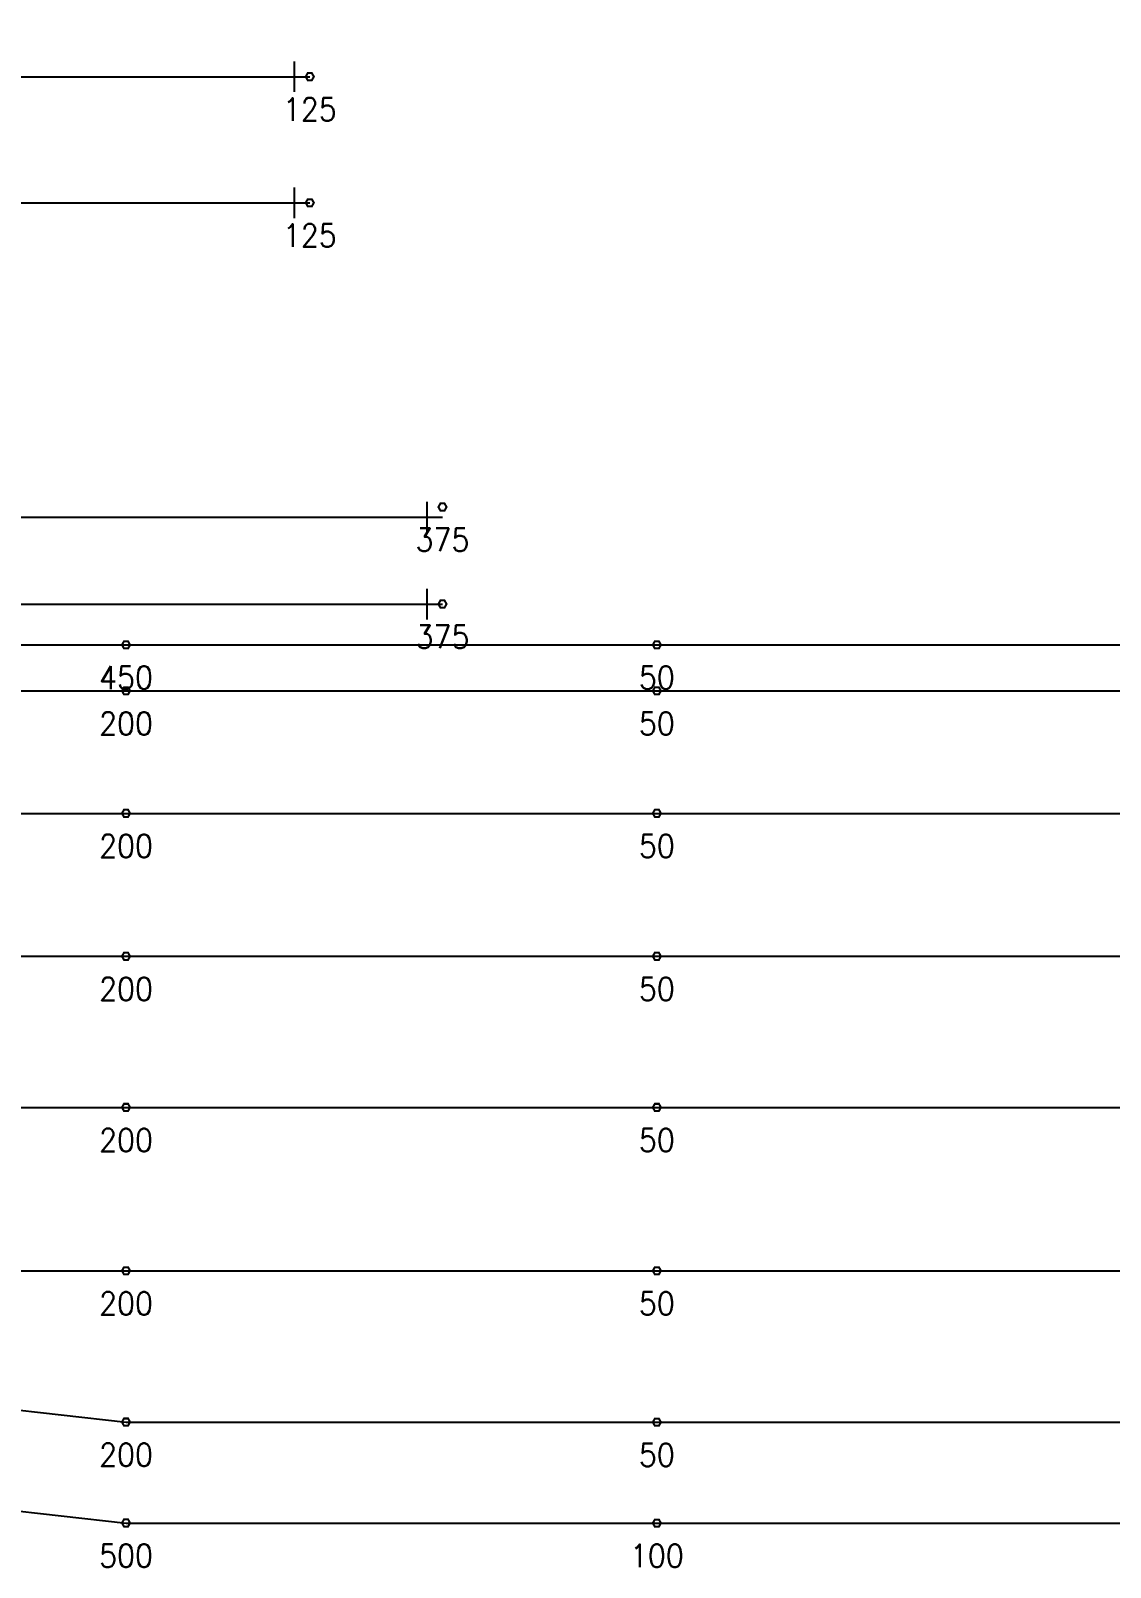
# Model space of a CAD drawing. Header units: millimetres. Extents: x 131629 to 591045, y -24154 to 44091.
# Drawn here: x 391716 to 402291, y 8716 to 23765 of the extents above; entities that cross this region are included whole.
import ezdxf
from ezdxf.enums import TextEntityAlignment as Align

# ---------------------------------------------------------------- set-up
doc = ezdxf.new("R2010")
doc.units = ezdxf.units.MM
doc.layers.get('0').update_dxf_attribs({"lineweight": 20})
doc.layers.add('ARES_TAG', color=3, linetype='Continuous')
doc.layers.add('NDC_S_TENDON', color=10, linetype='Continuous')
doc.layers.add('Current_plane_Column', color=7, linetype='Continuous', true_color=0x4b00ff)
doc.layers.add('NDC_LCAP', color=87, linetype='Continuous', plot=False)
for name, color, linetype, lineweight in [('NDC_S-TENDON', 6, 'Continuous', 35), ('NDC_S_ANNO', 7, 'Continuous', 20), ('NDC_S_SYMBOL', 1, 'Continuous', 15)]:
    doc.layers.add(name, color=color, linetype=linetype, lineweight=lineweight)
doc.styles.add('ARES_BIGTEXT', font='VHARIALN.TTF')
doc.styles.add('ARES_ROMANS_0.36', font='romans.shx', dxfattribs={"width": 0.36, "bigfont": 'vns.shx'})
doc.styles.get("Standard").update_dxf_attribs({"font": 'arial.ttf'})

# ---------------------------------------------------------------- blocks, each defined once
blk = doc.blocks.new('*U309')
at = {"layer": 'NDC_S_SYMBOL', "color": 3}
blk.add_line((-7068, 0), (-5568, 0), dxfattribs=at)
blk.add_circle((-7518, 0), 450, dxfattribs=at)
at = {"layer": 'NDC_S_TENDON'}
for p, q in [((-3388, 0), (-500, 0)), ((-500, 0), (5123, 0)), ((5123, 0), (7942, 0)), ((7942, 0), (8942, 0)), ((8792, -150), (8792, 150))]:
    blk.add_line(p, q, dxfattribs=at)
blk.add_lwpolyline([(-3908, 0), (-4388, 150), (-4388, -150), (-3908, 0), (-3388, 0)], dxfattribs=at)
at = {"layer": 'ARES_TAG', "style": 'ARES_ROMANS_0.36', "width": 0.36}
blk.add_attdef('S3', text='', height=375, dxfattribs=at).set_placement((-7518, 0), align=Align.MIDDLE_CENTER)
at = {"layer": 'NDC_LCAP', "style": 'ARES_BIGTEXT'}
blk.add_attdef('L', text='', height=350, dxfattribs=at).set_placement((-8249, 0), align=Align.MIDDLE_RIGHT)
blk = doc.blocks.new('*U307')
at = {"layer": 'NDC_S_TENDON'}
for p, q in [((-25686, -1037), (-16450, 0)), ((-16450, 0), (25150, 0))]:
    blk.add_line(p, q, dxfattribs=at)
at = {"layer": 'ARES_TAG', "style": 'ARES_ROMANS_0.36', "width": 0.36}
blk.add_attdef('S3', text='', height=375, rotation=6.4084, dxfattribs=at).set_placement((-29790, -1498), align=Align.MIDDLE_CENTER)
at = {"layer": 'NDC_LCAP', "style": 'ARES_BIGTEXT'}
blk.add_attdef('L', text='', height=350, rotation=6.4084, dxfattribs=at).set_placement((-30516, -1580), align=Align.MIDDLE_RIGHT)
blk = doc.blocks.new('*U341')
at = {"layer": 'NDC_S_TENDON'}
for p, q in [((-500, 0), (5123, 0)), ((5123, 0), (56672, 0))]:
    blk.add_line(p, q, dxfattribs=at)
at = {"layer": 'ARES_TAG', "style": 'ARES_ROMANS_0.36', "width": 0.36}
blk.add_attdef('S3', text='', height=375, dxfattribs=at).set_placement((-8418, 0), align=Align.MIDDLE_CENTER)
at = {"layer": 'NDC_LCAP', "style": 'ARES_BIGTEXT'}
blk.add_attdef('L', text='', height=350, dxfattribs=at).set_placement((-9149, 0), align=Align.MIDDLE_RIGHT)
blk = doc.blocks.new('*U303')
at = {"layer": 'NDC_S_TENDON'}
for p, q in [((-500, 0), (5123, 0)), ((5123, 0), (56672, 0))]:
    blk.add_line(p, q, dxfattribs=at)
at = {"layer": 'ARES_TAG', "style": 'ARES_ROMANS_0.36', "width": 0.36}
blk.add_attdef('S3', text='', height=375, dxfattribs=at).set_placement((-7518, 0), align=Align.MIDDLE_CENTER)
at = {"layer": 'NDC_LCAP', "style": 'ARES_BIGTEXT'}
blk.add_attdef('L', text='', height=350, dxfattribs=at).set_placement((-8249, 0), align=Align.MIDDLE_RIGHT)
blk = doc.blocks.new('*U305')
at = {"layer": 'NDC_S_SYMBOL', "color": 3}
blk.add_line((-7068, 0), (-5568, 0), dxfattribs=at)
blk.add_circle((-7518, 0), 450, dxfattribs=at)
at = {"layer": 'NDC_S_TENDON'}
for p, q in [((-3388, 0), (-500, 0)), ((-500, 0), (5123, 0)), ((5123, 0), (6642, 0)), ((6642, 0), (7642, 0)), ((7492, -150), (7492, 150))]:
    blk.add_line(p, q, dxfattribs=at)
blk.add_lwpolyline([(-3908, 0), (-4388, 150), (-4388, -150), (-3908, 0), (-3388, 0)], dxfattribs=at)
at = {"layer": 'ARES_TAG', "style": 'ARES_ROMANS_0.36', "width": 0.36}
blk.add_attdef('S3', text='', height=375, dxfattribs=at).set_placement((-7518, 0), align=Align.MIDDLE_CENTER)
at = {"layer": 'NDC_LCAP', "style": 'ARES_BIGTEXT'}
blk.add_attdef('L', text='', height=350, dxfattribs=at).set_placement((-8249, 0), align=Align.MIDDLE_RIGHT)
blk = doc.blocks.new('*U340')
at = {"layer": 'NDC_S_TENDON'}
for p, q in [((-500, 0), (5123, 0)), ((5123, 0), (56672, 0))]:
    blk.add_line(p, q, dxfattribs=at)
at = {"layer": 'ARES_TAG', "style": 'ARES_ROMANS_0.36', "width": 0.36}
blk.add_attdef('S3', text='', height=375, dxfattribs=at).set_placement((-8699, 0), align=Align.MIDDLE_CENTER)
at = {"layer": 'NDC_LCAP', "style": 'ARES_BIGTEXT'}
blk.add_attdef('L', text='', height=350, dxfattribs=at).set_placement((-9430, 0), align=Align.MIDDLE_RIGHT)
blk = doc.blocks.new('TDX')
at = {"layer": 'NDC_S-TENDON', "linetype": 'Continuous'}
for points, elevation in [([(11890, 13815, 20, 20, 0), (11870, 13850, 20, 20, 0), (11830, 13850, 20, 20, 0), (11810, 13815, 20, 20, 0), (11830, 13780, 20, 20, 0), (11870, 13780, 20, 20, 0)], 2875), ([(11890, 13815, 20, 20, 0), (11870, 13850, 20, 20, 0), (11830, 13850, 20, 20, 0), (11810, 13815, 20, 20, 0), (11830, 13780, 20, 20, 0), (11870, 13780, 20, 20, 0)], 2875), ([(11890, 12580, 20, 20, 0), (11870, 12615, 20, 20, 0), (11830, 12615, 20, 20, 0), (11810, 12580, 20, 20, 0), (11830, 12545, 20, 20, 0), (11870, 12545, 20, 20, 0)], 2875), ([(11890, 12580, 20, 20, 0), (11870, 12615, 20, 20, 0), (11830, 12615, 20, 20, 0), (11810, 12580, 20, 20, 0), (11830, 12545, 20, 20, 0), (11870, 12545, 20, 20, 0)], 2875), ([(13190, 9600, 20, 20, 0), (13170, 9635, 20, 20, 0), (13130, 9635, 20, 20, 0), (13110, 9600, 20, 20, 0), (13130, 9565, 20, 20, 0), (13170, 9565, 20, 20, 0)], 2875), ([(13190, 9600, 20, 20, 0), (13170, 9635, 20, 20, 0), (13130, 9635, 20, 20, 0), (13110, 9600, 20, 20, 0), (13130, 9565, 20, 20, 0), (13170, 9565, 20, 20, 0)], 2875), ([(13190, 8650, 20, 20, 0), (13170, 8685, 20, 20, 0), (13130, 8685, 20, 20, 0), (13110, 8650, 20, 20, 0), (13130, 8615, 20, 20, 0), (13170, 8615, 20, 20, 0)], 2875), ([(13190, 8650, 20, 20, 0), (13170, 8685, 20, 20, 0), (13130, 8685, 20, 20, 0), (13110, 8650, 20, 20, 0), (13130, 8615, 20, 20, 0), (13170, 8615, 20, 20, 0)], 2875), ([(10090, 8250, 20, 20, 0), (10070, 8285, 20, 20, 0), (10030, 8285, 20, 20, 0), (10010, 8250, 20, 20, 0), (10030, 8215, 20, 20, 0), (10070, 8215, 20, 20, 0)], 2950), ([(10090, 8250, 20, 20, 0), (10070, 8285, 20, 20, 0), (10030, 8285, 20, 20, 0), (10010, 8250, 20, 20, 0), (10030, 8215, 20, 20, 0), (10070, 8215, 20, 20, 0)], 2950), ([(10090, 8250, 20, 20, 0), (10070, 8285, 20, 20, 0), (10030, 8285, 20, 20, 0), (10010, 8250, 20, 20, 0), (10030, 8215, 20, 20, 0), (10070, 8215, 20, 20, 0)], 2950), ([(10090, 8250, 20, 20, 0), (10070, 8285, 20, 20, 0), (10030, 8285, 20, 20, 0), (10010, 8250, 20, 20, 0), (10030, 8215, 20, 20, 0), (10070, 8215, 20, 20, 0)], 2950), ([(15290, 8250, 20, 20, 0), (15270, 8285, 20, 20, 0), (15230, 8285, 20, 20, 0), (15210, 8250, 20, 20, 0), (15230, 8215, 20, 20, 0), (15270, 8215, 20, 20, 0)], 2550), ([(15290, 8250, 20, 20, 0), (15270, 8285, 20, 20, 0), (15230, 8285, 20, 20, 0), (15210, 8250, 20, 20, 0), (15230, 8215, 20, 20, 0), (15270, 8215, 20, 20, 0)], 2550), ([(10090, 7800, 20, 20, 0), (10070, 7834, 20, 20, 0), (10030, 7834, 20, 20, 0), (10010, 7800, 20, 20, 0), (10030, 7765, 20, 20, 0), (10070, 7765, 20, 20, 0)], 2950), ([(10090, 7800, 20, 20, 0), (10070, 7834, 20, 20, 0), (10030, 7834, 20, 20, 0), (10010, 7800, 20, 20, 0), (10030, 7765, 20, 20, 0), (10070, 7765, 20, 20, 0)], 2950), ([(10090, 7800, 20, 20, 0), (10070, 7834, 20, 20, 0), (10030, 7834, 20, 20, 0), (10010, 7800, 20, 20, 0), (10030, 7765, 20, 20, 0), (10070, 7765, 20, 20, 0)], 2950), ([(10090, 7800, 20, 20, 0), (10070, 7834, 20, 20, 0), (10030, 7834, 20, 20, 0), (10010, 7800, 20, 20, 0), (10030, 7765, 20, 20, 0), (10070, 7765, 20, 20, 0)], 2950), ([(15290, 7800, 20, 20, 0), (15270, 7834, 20, 20, 0), (15230, 7834, 20, 20, 0), (15210, 7800, 20, 20, 0), (15230, 7765, 20, 20, 0), (15270, 7765, 20, 20, 0)], 2800), ([(15290, 7800, 20, 20, 0), (15270, 7834, 20, 20, 0), (15230, 7834, 20, 20, 0), (15210, 7800, 20, 20, 0), (15230, 7765, 20, 20, 0), (15270, 7765, 20, 20, 0)], 2800), ([(10090, 6600, 20, 20, 0), (10070, 6635, 20, 20, 0), (10030, 6635, 20, 20, 0), (10010, 6600, 20, 20, 0), (10030, 6565, 20, 20, 0), (10070, 6565, 20, 20, 0)], 2950), ([(10090, 6600, 20, 20, 0), (10070, 6635, 20, 20, 0), (10030, 6635, 20, 20, 0), (10010, 6600, 20, 20, 0), (10030, 6565, 20, 20, 0), (10070, 6565, 20, 20, 0)], 2950), ([(10090, 6600, 20, 20, 0), (10070, 6635, 20, 20, 0), (10030, 6635, 20, 20, 0), (10010, 6600, 20, 20, 0), (10030, 6565, 20, 20, 0), (10070, 6565, 20, 20, 0)], 2950), ([(10090, 6600, 20, 20, 0), (10070, 6635, 20, 20, 0), (10030, 6635, 20, 20, 0), (10010, 6600, 20, 20, 0), (10030, 6565, 20, 20, 0), (10070, 6565, 20, 20, 0)], 2950), ([(15290, 6600, 20, 20, 0), (15270, 6635, 20, 20, 0), (15230, 6635, 20, 20, 0), (15210, 6600, 20, 20, 0), (15230, 6565, 20, 20, 0), (15270, 6565, 20, 20, 0)], 2800), ([(15290, 6600, 20, 20, 0), (15270, 6635, 20, 20, 0), (15230, 6635, 20, 20, 0), (15210, 6600, 20, 20, 0), (15230, 6565, 20, 20, 0), (15270, 6565, 20, 20, 0)], 2800), ([(10090, 5200, 20, 20, 0), (10070, 5235, 20, 20, 0), (10030, 5235, 20, 20, 0), (10010, 5200, 20, 20, 0), (10030, 5165, 20, 20, 0), (10070, 5165, 20, 20, 0)], 2950), ([(10090, 5200, 20, 20, 0), (10070, 5235, 20, 20, 0), (10030, 5235, 20, 20, 0), (10010, 5200, 20, 20, 0), (10030, 5165, 20, 20, 0), (10070, 5165, 20, 20, 0)], 2950), ([(10090, 5200, 20, 20, 0), (10070, 5235, 20, 20, 0), (10030, 5235, 20, 20, 0), (10010, 5200, 20, 20, 0), (10030, 5165, 20, 20, 0), (10070, 5165, 20, 20, 0)], 2950), ([(10090, 5200, 20, 20, 0), (10070, 5235, 20, 20, 0), (10030, 5235, 20, 20, 0), (10010, 5200, 20, 20, 0), (10030, 5165, 20, 20, 0), (10070, 5165, 20, 20, 0)], 2950), ([(15290, 5200, 20, 20, 0), (15270, 5235, 20, 20, 0), (15230, 5235, 20, 20, 0), (15210, 5200, 20, 20, 0), (15230, 5165, 20, 20, 0), (15270, 5165, 20, 20, 0)], 2800), ([(15290, 5200, 20, 20, 0), (15270, 5235, 20, 20, 0), (15230, 5235, 20, 20, 0), (15210, 5200, 20, 20, 0), (15230, 5165, 20, 20, 0), (15270, 5165, 20, 20, 0)], 2800), ([(10090, 3720, 20, 20, 0), (10070, 3755, 20, 20, 0), (10030, 3755, 20, 20, 0), (10010, 3720, 20, 20, 0), (10030, 3685, 20, 20, 0), (10070, 3685, 20, 20, 0)], 2950), ([(10090, 3720, 20, 20, 0), (10070, 3755, 20, 20, 0), (10030, 3755, 20, 20, 0), (10010, 3720, 20, 20, 0), (10030, 3685, 20, 20, 0), (10070, 3685, 20, 20, 0)], 2950), ([(10090, 3720, 20, 20, 0), (10070, 3755, 20, 20, 0), (10030, 3755, 20, 20, 0), (10010, 3720, 20, 20, 0), (10030, 3685, 20, 20, 0), (10070, 3685, 20, 20, 0)], 2950), ([(10090, 3720, 20, 20, 0), (10070, 3755, 20, 20, 0), (10030, 3755, 20, 20, 0), (10010, 3720, 20, 20, 0), (10030, 3685, 20, 20, 0), (10070, 3685, 20, 20, 0)], 2950), ([(15290, 3720, 20, 20, 0), (15270, 3755, 20, 20, 0), (15230, 3755, 20, 20, 0), (15210, 3720, 20, 20, 0), (15230, 3685, 20, 20, 0), (15270, 3685, 20, 20, 0)], 2800), ([(15290, 3720, 20, 20, 0), (15270, 3755, 20, 20, 0), (15230, 3755, 20, 20, 0), (15210, 3720, 20, 20, 0), (15230, 3685, 20, 20, 0), (15270, 3685, 20, 20, 0)], 2800), ([(10090, 2120, 20, 20, 0), (10070, 2155, 20, 20, 0), (10030, 2155, 20, 20, 0), (10010, 2120, 20, 20, 0), (10030, 2085, 20, 20, 0), (10070, 2085, 20, 20, 0)], 2950), ([(10090, 2120, 20, 20, 0), (10070, 2155, 20, 20, 0), (10030, 2155, 20, 20, 0), (10010, 2120, 20, 20, 0), (10030, 2085, 20, 20, 0), (10070, 2085, 20, 20, 0)], 2950), ([(10090, 2120, 20, 20, 0), (10070, 2155, 20, 20, 0), (10030, 2155, 20, 20, 0), (10010, 2120, 20, 20, 0), (10030, 2085, 20, 20, 0), (10070, 2085, 20, 20, 0)], 2950), ([(10090, 2120, 20, 20, 0), (10070, 2155, 20, 20, 0), (10030, 2155, 20, 20, 0), (10010, 2120, 20, 20, 0), (10030, 2085, 20, 20, 0), (10070, 2085, 20, 20, 0)], 2950), ([(15290, 2120, 20, 20, 0), (15270, 2155, 20, 20, 0), (15230, 2155, 20, 20, 0), (15210, 2120, 20, 20, 0), (15230, 2085, 20, 20, 0), (15270, 2085, 20, 20, 0)], 2800), ([(15290, 2120, 20, 20, 0), (15270, 2155, 20, 20, 0), (15230, 2155, 20, 20, 0), (15210, 2120, 20, 20, 0), (15230, 2085, 20, 20, 0), (15270, 2085, 20, 20, 0)], 2800), ([(10090, 638, 20, 20, 0), (10070, 673, 20, 20, 0), (10030, 673, 20, 20, 0), (10010, 638, 20, 20, 0), (10030, 603, 20, 20, 0), (10070, 603, 20, 20, 0)], 2950), ([(10090, 638, 20, 20, 0), (10070, 673, 20, 20, 0), (10030, 673, 20, 20, 0), (10010, 638, 20, 20, 0), (10030, 603, 20, 20, 0), (10070, 603, 20, 20, 0)], 2950), ([(10090, 638, 20, 20, 0), (10070, 673, 20, 20, 0), (10030, 673, 20, 20, 0), (10010, 638, 20, 20, 0), (10030, 603, 20, 20, 0), (10070, 603, 20, 20, 0)], 2950), ([(10090, 638, 20, 20, 0), (10070, 673, 20, 20, 0), (10030, 673, 20, 20, 0), (10010, 638, 20, 20, 0), (10030, 603, 20, 20, 0), (10070, 603, 20, 20, 0)], 2950), ([(15290, 637, 20, 20, 0), (15270, 671, 20, 20, 0), (15230, 671, 20, 20, 0), (15210, 637, 20, 20, 0), (15230, 602, 20, 20, 0), (15270, 602, 20, 20, 0)], 2800), ([(15290, 637, 20, 20, 0), (15270, 671, 20, 20, 0), (15230, 671, 20, 20, 0), (15210, 637, 20, 20, 0), (15230, 602, 20, 20, 0), (15270, 602, 20, 20, 0)], 2800), ([(10090, -350, 20, 20, 0), (10070, -315, 20, 20, 0), (10030, -315, 20, 20, 0), (10010, -350, 20, 20, 0), (10030, -385, 20, 20, 0), (10070, -385, 20, 20, 0)], 2900), ([(10090, -350, 20, 20, 0), (10070, -315, 20, 20, 0), (10030, -315, 20, 20, 0), (10010, -350, 20, 20, 0), (10030, -385, 20, 20, 0), (10070, -385, 20, 20, 0)], 2900), ([(10090, -350, 20, 20, 0), (10070, -315, 20, 20, 0), (10030, -315, 20, 20, 0), (10010, -350, 20, 20, 0), (10030, -385, 20, 20, 0), (10070, -385, 20, 20, 0)], 2900), ([(10090, -350, 20, 20, 0), (10070, -315, 20, 20, 0), (10030, -315, 20, 20, 0), (10010, -350, 20, 20, 0), (10030, -385, 20, 20, 0), (10070, -385, 20, 20, 0)], 2900), ([(15290, -351, 20, 20, 0), (15270, -317, 20, 20, 0), (15230, -317, 20, 20, 0), (15210, -351, 20, 20, 0), (15230, -386, 20, 20, 0), (15270, -386, 20, 20, 0)], 2500), ([(15290, -351, 20, 20, 0), (15270, -317, 20, 20, 0), (15230, -317, 20, 20, 0), (15210, -351, 20, 20, 0), (15230, -386, 20, 20, 0), (15270, -386, 20, 20, 0)], 2500)]:
    blk.add_lwpolyline(points, format="xyseb", close=True, dxfattribs=dict(at, elevation=elevation))
for name, p, values in [('*U305', (4208, 13815, 92), {'L': '12030', 'S3': 'S2-14'}), ('*U305', (4208, 12580, 92), {'L': '12030', 'S3': 'S2-13'}), ('*U309', (4208, 9500), {'L': '13330', 'S3': 'S5-09'}), ('*U309', (4208, 8650), {'L': '13330', 'S3': 'S5-10'})]:
    blk.add_blockref(name, p).add_auto_attribs(values)
for name, p in [('*U341', (4226, 8250, 2672)), ('*U303', (4208, 7800, 2803)), ('*U303', (4208, 6600, 2803)), ('*U303', (4208, 5200, 2803)), ('*U303', (4208, 3720, 2803)), ('*U340', (4208, 2120, 2803))]:
    blk.add_blockref(name, p)
at = {"xscale": -1, "rotation": 180}
for p in [(26500, 638, 2699), (26500, -353, 2508)]:
    blk.add_blockref('*U307', p, dxfattribs=at)
at = {"layer": 'NDC_S_ANNO', "linetype": 'Continuous', "char_height": 225, "attachment_point": 5, "line_spacing_factor": 0.75}
for s, insert in [('\\FSTANDARD.shx;125', (11850, 13495, 2875)), ('\\FSTANDARD.shx;125', (11850, 12260, 2875)), ('\\FSTANDARD.shx;375', (13150, 9280, 2875)), ('\\FSTANDARD.shx;375', (13150, 8330, 2875)), ('\\FSTANDARD.shx;450', (10050, 7930, 2950)), ('\\FSTANDARD.shx;50', (15250, 7930, 2550)), ('\\FSTANDARD.shx;200', (10050, 7480, 2950)), ('\\FSTANDARD.shx;50', (15250, 7480, 2800)), ('\\FSTANDARD.shx;200', (10050, 6280, 2950)), ('\\FSTANDARD.shx;50', (15250, 6280, 2800)), ('\\FSTANDARD.shx;200', (10050, 4880, 2950)), ('\\FSTANDARD.shx;50', (15250, 4880, 2800)), ('\\FSTANDARD.shx;200', (10050, 3400, 2950)), ('\\FSTANDARD.shx;50', (15250, 3400, 2800)), ('\\FSTANDARD.shx;200', (10050, 1800, 2950)), ('\\FSTANDARD.shx;50', (15250, 1800, 2800))]:
    blk.add_mtext(s, dxfattribs=dict(at, insert=insert))
at = {"layer": 'NDC_S_ANNO', "linetype": 'Continuous', "char_height": 225, "attachment_point": 5, "rotation": 359.9845, "line_spacing_factor": 0.75}
for s, insert in [('\\FSTANDARD.shx;200', (10050, 318, 2950)), ('\\FSTANDARD.shx;50', (15250, 317, 2800)), ('\\FSTANDARD.shx;500', (10050, -670, 2900)), ('\\FSTANDARD.shx;100', (15250, -671, 2500))]:
    blk.add_mtext(s, dxfattribs=dict(at, insert=insert))

msp = doc.modelspace()

# ---------------------------------------------------------------- block references
at = {"layer": 'Current_plane_Column'}
msp.add_blockref('TDX', (382600, 9500), dxfattribs=at)

doc.saveas('drawing.dxf')
